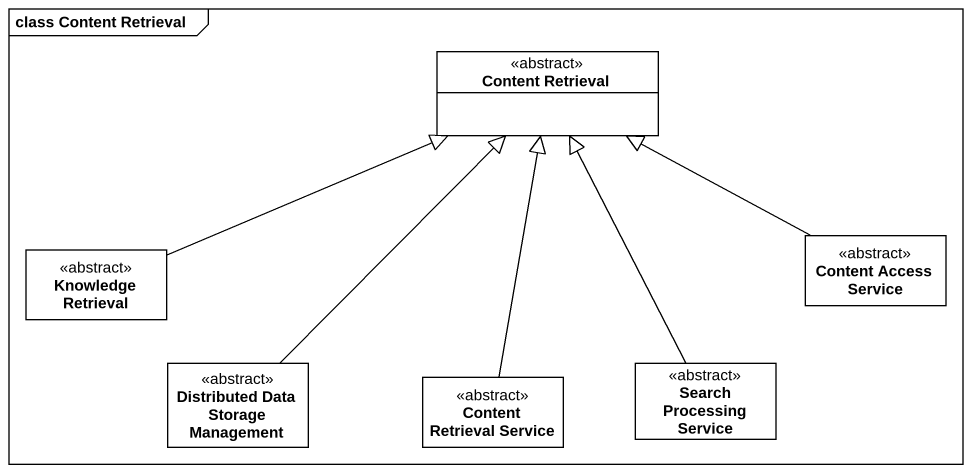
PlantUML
@startuml
mainframe class Content Retrieval
hide circle
hide empty members
class "Content Retrieval" as Content_Retrieval <<abstract>>
class "Knowledge Retrieval" as Knowledge_Retrieval <<abstract>>
class "Content Access Service" as Content_Access_Service <<abstract>>
class "Distributed Data Storage Management" as Distributed_Data_Storage <<abstract>>
class "Content Retrieval Service" as Content_Retrieval_Service <<abstract>>
class "Search Processing Service" as Search_Processing_Service <<abstract>>
Knowledge_Retrieval -right-|> Content_Retrieval
Content_Access_Service -left-|> Content_Retrieval
Distributed_Data_Storage -up-|> Content_Retrieval
Content_Retrieval_Service -up-|> Content_Retrieval
Search_Processing_Service -up-|> Content_Retrieval
@enduml
